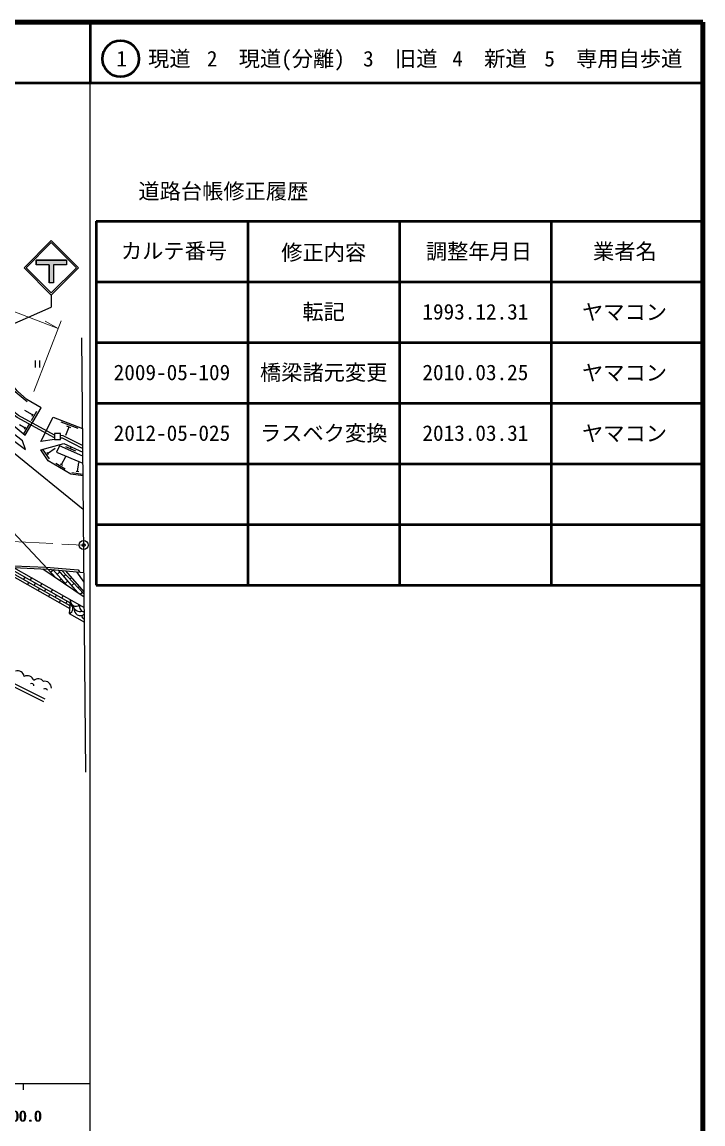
# Model space of a CAD drawing. Units: millimetres at full size, sheet at 1:1000; details may follow other scales. Extents: x 40000 to 680000, y 20000 to 380000.
# Drawn here: x 567798 to 680000, y 198357 to 380000 of the extents above; entities that cross this region are included whole.
import ezdxf
from ezdxf.enums import TextEntityAlignment as Align

# ---------------------------------------------------------------- set-up
doc = ezdxf.new("R2010")
doc.units = ezdxf.units.MM
doc.header["$LTSCALE"] = 1000
doc.header["$PDMODE"] = 32
doc.header["$PDSIZE"] = 500
doc.linetypes.add('CHAIN', pattern=[18.5, 12, -1.5, 3.5, -1.5])
for name, color, linetype, lineweight in [('M-BGD', 7, 'Continuous', 25), ('M-BMK', 2, 'CHAIN', 13), ('M-BMK-OTRS', 5, 'Continuous', 25), ('M-BMK-SRVR', 3, 'Continuous', 25), ('M-STR-HTXT', 7, 'Continuous', 13), ('M-STR-STR1', 1, 'Continuous', 25), ('M-STR-STRC', 7, 'Continuous', 25), ('M-TTL', 2, 'Continuous', 140), ('M-TTL-BAND', 7, 'Continuous', 25), ('M-TTL-FRAM', 2, 'Continuous', 50), ('M-TTL-LINE', 7, 'Continuous', 50)]:
    doc.layers.add(name, color=color, linetype=linetype, lineweight=lineweight)
doc.layers.add('M-OTRS', color=6, linetype='Continuous')
doc.layers.add('M-TTL-TXT', color=7, linetype='Continuous')
doc.styles.add('ＭＳ ゴシック', font='')
doc.styles.get('ＭＳ ゴシック').set_extended_font_data('MS Gothic')

msp = doc.modelspace()

# ---------------------------------------------------------------- hatches: boundary and pattern name
at = {"layer": 'M-STR-STRC'}
msp.add_hatch(color=256, dxfattribs=at).paths.add_polyline_path([(570122, 340002), (572247, 340002), (572247, 337002), (572997, 337002), (572997, 340002), (575122, 340002), (575122, 340752), (570122, 340752)])

# ---------------------------------------------------------------- linework, layer by layer
at = {"layer": 'M-BGD'}
for p, q in [((546118, 326112), (568385, 309560)), ((569982, 324202), (569982, 323028)), ((570682, 324202), (570682, 323028)), ((568639, 317376), (566356, 319322)), ((569545, 315228), (568247, 315980)), ((569353, 314299), (570255, 315857)), ((569439, 315046), (569650, 315410)), ((568290, 313062), (567366, 313597)), ((568098, 312132), (569000, 313690)), ((568184, 312880), (568395, 313243)), ((577028, 312978), (574226, 314049)), ((575520, 313233), (574984, 311832)), ((575847, 313108), (575193, 313358)), ((571240, 309478), (572253, 307991)), ((571876, 309077), (572112, 308730)), ((571994, 308903), (573234, 309748)), ((574947, 310045), (576595, 309321)), ((575771, 309683), (575893, 309960)), ((573348, 307280), (574900, 306368)), ((574095, 307189), (574458, 306977)), ((574276, 307083), (575036, 308376)), ((576925, 305917), (577151, 307400)), ((575990, 305755), (577770, 305485)), ((576717, 305948), (577133, 305885)), ((563481, 290207), (575656, 283328)), ((564445, 290165), (575699, 283807)), ((565409, 290123), (575742, 284285)), ((566373, 290081), (578041, 283488)), ((571210, 289863), (578025, 285241)), ((572042, 289826), (577989, 289285)), ((572042, 289826), (573366, 288401)), ((572510, 289322), (572915, 289705)), ((572875, 289750), (575043, 287264)), ((573572, 288950), (574007, 289361)), ((573740, 289671), (576877, 286019)), ((578022, 285668), (574283, 289622)), ((574659, 288602), (574970, 288895)), ((578018, 286069), (575015, 289555)), ((576763, 289396), (578003, 287681)), ((568251, 288517), (568035, 288136)), ((568906, 287645), (568691, 287264)), ((569337, 288406), (569121, 288025)), ((569992, 287534), (569777, 287153)), ((571078, 287423), (570863, 287042)), ((573148, 288549), (573191, 288589)), ((573995, 287974), (574230, 288196)), ((574888, 287441), (575311, 287842)), ((575657, 288169), (575961, 288457)), ((575964, 287083), (576344, 287442)), ((570647, 286661), (570432, 286280)), ((571733, 286550), (571518, 286169)), ((572389, 285677), (572173, 285296)), ((572819, 286439), (572604, 286058)), ((573475, 285566), (573259, 285185)), ((574560, 285455), (574345, 285074)), ((576538, 286249), (576616, 286323)), ((577031, 286715), (577268, 286940)), ((577386, 285675), (577718, 285989)), ((574130, 284693), (573915, 284312)), ((575216, 284582), (575001, 284201)), ((575785, 284763), (575584, 282524)), ((575656, 283328), (575785, 284763)), ((575584, 282524), (578063, 281084))]:
    msp.add_line(p, q, dxfattribs=at)
for points in [[(564678, 316631), (566315, 313540), (568323, 311922), (570926, 316416), (568598, 317806), (567045, 319128), (565417, 321150), (564367, 323340), (564074, 324411), (564057, 326560), (563612, 329028), (561130, 332804), (558248, 336370)], [(573120, 311457), (566966, 314786), (565039, 316363), (555342, 323567), (546957, 329053)], [(573120, 311912), (567190, 315119), (565285, 316679), (555571, 323895), (547176, 329388)], [(568385, 309560), (567848, 310941), (560553, 316677), (553137, 322245), (546500, 326675)], [(545644, 324958), (548698, 323235), (551048, 321765), (553573, 319892), (557129, 316723), (560920, 313576), (566405, 309067), (577894, 299682)], [(573120, 311185), (570878, 310860), (572920, 314870), (577773, 313014)], [(574120, 311483), (574385, 311447), (577803, 309721)], [(574147, 311883), (574505, 311834), (577799, 310171)], [(577844, 305170), (575826, 305477), (572119, 307654), (570877, 309477), (574659, 310512), (577808, 309104)], [(577814, 308458), (573943, 310158), (573479, 309103), (577825, 307262)], [(524958, 290797), (526589, 290202), (528600, 289234), (529898, 288546), (530306, 288181), (533263, 287083), (538100, 286270), (541532, 284792), (544584, 282782), (547919, 280357), (550437, 278952), (571571, 268463)], [(498083, 287984), (507457, 288996), (518930, 289884), (524407, 290016), (526315, 289533), (528396, 288776), (529610, 288133), (530043, 287745), (533133, 286597), (537957, 285787), (541293, 284350), (544299, 282371), (547649, 279935), (550204, 278509), (571349, 268015)], [(571747, 290139), (577041, 289698), (577278, 289349)]]:
    msp.add_lwpolyline(points, dxfattribs=at)
msp.add_lwpolyline([(573120, 311185), (574120, 311185), (574120, 312185), (573120, 312185)], close=True, dxfattribs=at)
for centre, radius, start, end in [((575349, 283312), 822, 286.57524, 63.12689), ((576680, 284599), 909, 169.61273, 311.4554), ((577396, 284019), 1192, 189.91685, 286.25307), ((578248, 283715), 987, 168.15311, 258.33368), ((577374, 283143), 986, 167.92014, 313.38533), ((578112, 282077), 476, 175.22007, 263.56384), ((567073, 272006), 1056, 7.08204, 109.02838), ((568624, 271063), 1185, 19.4584, 115.09337), ((569390, 270591), 369, 354.17159, 119.82937), ((570455, 270711), 1034, 34.32144, 133.7069), ((571551, 270242), 1079, 358.91753, 102.94683), ((571581, 269606), 489, 29.46873, 119.91515)]:
    msp.add_arc(centre, radius, start, end, dxfattribs=at)
at = {"layer": 'M-BMK'}
msp.add_lwpolyline([(381083, 271722), (392813, 273750), (414571, 278468), (435782, 283407), (450819, 286687), (459757, 288506), (467624, 289863), (478587, 291670), (493316, 293449), (507908, 294739), (517001, 295224), (529292, 295593), (542398, 295530), (577948, 293782)], dxfattribs=at)
at = {"layer": 'M-BMK-OTRS'}
msp.add_line((578288, 256368), (577637, 327960), dxfattribs=at)
at = {"layer": 'M-BMK-SRVR'}
msp.add_circle((577948, 293782), 750, dxfattribs=at)
at = {"layer": 'M-OTRS'}
msp.add_point((577948, 293782), dxfattribs=at)
at = {"layer": 'M-STR-HTXT'}
for p, q in [((573751, 329487), (548742, 339050)), ((569742, 319113), (574248, 330771)), ((573751, 329487), (571603, 330674))]:
    msp.add_line(p, q, dxfattribs=at)
at = {"layer": 'M-STR-STR1'}
msp.add_line((572042, 289826), (560933, 301648), dxfattribs=at)
for points in [[(519213, 290870), (528969, 291255), (540112, 291392), (549758, 291106), (566386, 290381), (571747, 290139)], [(519363, 290576), (528977, 290955), (540110, 291092), (549747, 290806), (566373, 290081), (572042, 289826)]]:
    msp.add_lwpolyline(points, dxfattribs=at)
at = {"layer": 'M-STR-STRC'}
for p, q in [((568123, 339502), (572623, 344002)), ((568476, 339502), (572623, 343649)), ((577123, 339502), (572623, 344002)), ((576770, 339502), (572623, 343649)), ((575122, 340752), (570122, 340752)), ((570122, 340752), (570122, 340002)), ((572247, 340002), (570122, 340002)), ((572247, 340002), (572247, 337002)), ((572997, 340002), (572997, 337002)), ((575122, 340002), (572997, 340002)), ((575122, 340752), (575122, 340002)), ((568123, 339502), (572623, 335002)), ((568476, 339502), (572623, 335355)), ((572623, 335355), (576770, 339502)), ((572623, 335002), (577123, 339502)), ((572997, 337002), (572247, 337002)), ((572623, 335002), (572623, 333002)), ((549587, 322842), (572623, 333002))]:
    msp.add_line(p, q, dxfattribs=at)
msp.add_lwpolyline([(570122, 340752), (575122, 340752), (575122, 340002), (572997, 340002), (572997, 337002), (572247, 337002), (572247, 340002), (570122, 340002)], close=True, dxfattribs=at)
at = {"layer": 'M-TTL'}
for p, q in [((680000, 380000), (40000, 380000)), ((680000, 20000), (680000, 380000))]:
    msp.add_line(p, q, dxfattribs=at)
at = {"layer": 'M-TTL-BAND'}
for p, q in [((579000, 20000), (579000, 370000)), ((40000, 205000), (579000, 205000)), ((568000, 205000), (568000, 204000))]:
    msp.add_line(p, q, dxfattribs=at)
at = {"layer": 'M-TTL-FRAM'}
for p, q in [((580000, 347197), (580000, 287197)), ((580000, 347197), (680000, 347197)), ((580000, 287197), (680000, 287197))]:
    msp.add_line(p, q, dxfattribs=at)
at = {"layer": 'M-TTL-LINE'}
for p, q in [((579000, 380000), (579000, 370000)), ((40000, 370000), (680000, 370000)), ((605000, 347197), (605000, 287197)), ((630000, 347197), (630000, 287197)), ((655000, 347197), (655000, 287197)), ((580000, 337197), (680000, 337197)), ((580000, 327197), (680000, 327197)), ((580000, 317197), (680000, 317197)), ((580000, 307197), (680000, 307197)), ((580000, 297197), (680000, 297197))]:
    msp.add_line(p, q, dxfattribs=at)
msp.add_circle((584031, 373958), 3000, dxfattribs=at)

# ---------------------------------------------------------------- texts
at = {"layer": 'M-TTL-BAND', "style": 'ＭＳ ゴシック'}
for p in [(567844, 198195), (568000, 198195)]:
    msp.add_text('500.0', height=1833, dxfattribs=at).set_placement(p, align=Align.BOTTOM_CENTER)
at = {"layer": 'M-TTL-TXT', "style": 'ＭＳ ゴシック'}
for s, p in [('1\u3000現道', (589448, 373958)), ('2\u3000現道(分離)', (609619, 373958)), ('3\u3000旧道', (630121, 373958)), ('4\u3000新道', (644824, 373958)), ('5\u3000専用自歩道', (665228, 373958)), ('道路台帳修正履歴', (600968, 352113)), ('カルテ番号', (592839, 342277)), ('修正内容', (617509, 342023)), ('調整年月日', (643089, 342197)), ('業者名', (667134, 342197)), ('転記', (617500, 332245)), ('1993.12.31', (642500, 332245)), ('ヤマコン', (667077, 332189)), ('2009-05-109', (592500, 322245)), ('橋梁諸元変更', (617500, 322245)), ('2010.03.25', (642500, 322245)), ('ヤマコン', (667077, 322189)), ('2012-05-025', (592500, 312245)), ('ラスベク変換', (617500, 312245)), ('2013.03.31', (642500, 312245)), ('ヤマコン', (667077, 312189))]:
    msp.add_text(s, height=2566, dxfattribs=at).set_placement(p, align=Align.MIDDLE_CENTER)

doc.saveas('drawing.dxf')
